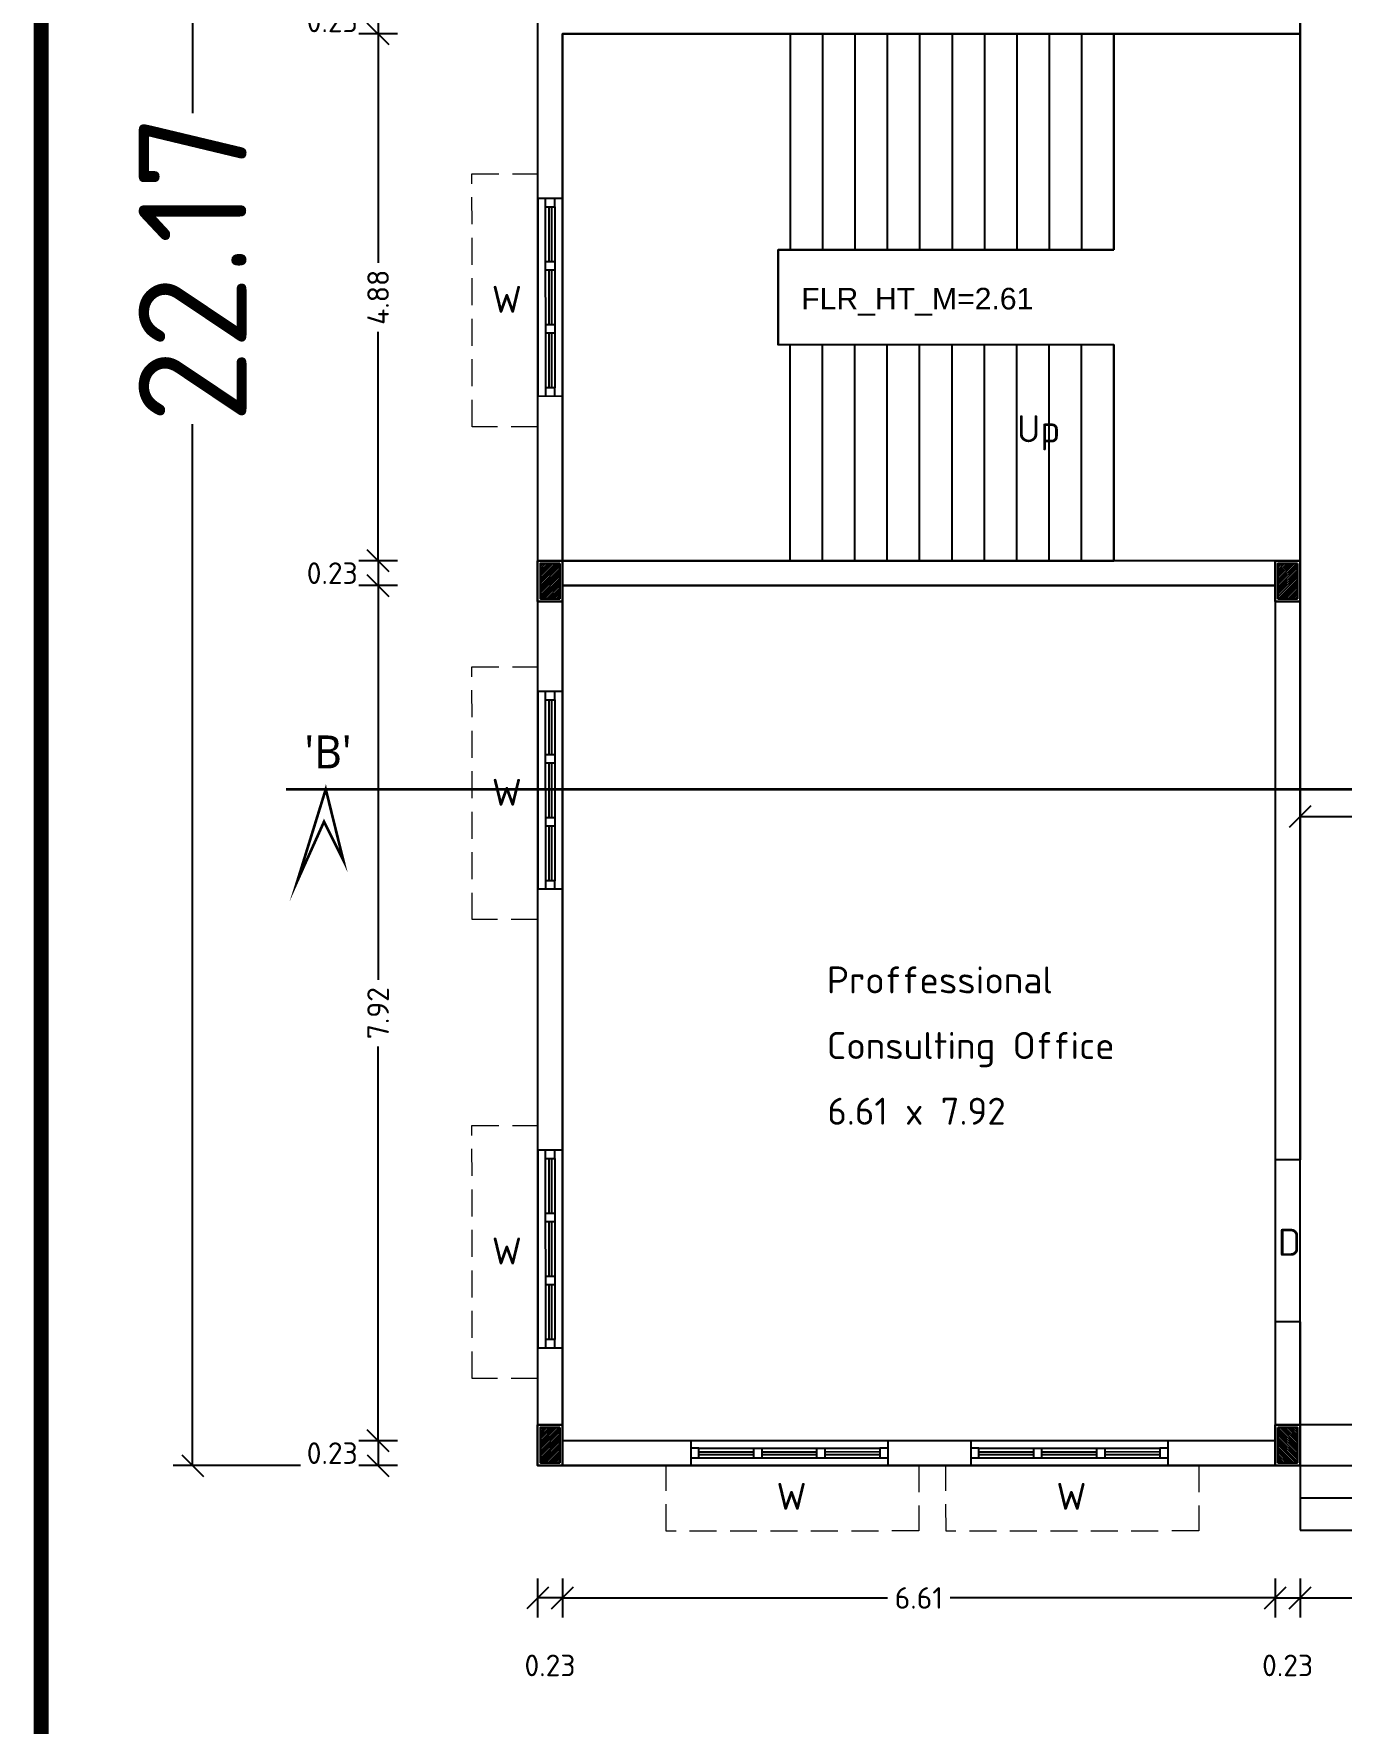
# Model space of a CAD drawing. Header units: metres. Extents: x 33037 to 86814, y -4407 to 25.
# Drawn here: x 86540.35 to 86552.46, y -4209.88 to -4194.23 of the extents above; entities that cross this region are included whole.
import ezdxf
from ezdxf.enums import TextEntityAlignment as Align

# ---------------------------------------------------------------- set-up
doc = ezdxf.new("R2010")
doc.units = ezdxf.units.M
doc.header["$MEASUREMENT"] = 0
doc.linetypes.add('CENTER', pattern=[2, 1.25, -0.25, 0.25, -0.25])
doc.linetypes.add('HIDDEN', pattern=[0.375, 0.25, -0.125])
doc.layers.add('BLK_2_COVERED_AREA', color=140, linetype='Continuous', plot=False)
for name, color, linetype in [('BLK_2_FLR_0_BLT_UP_AREA', 45, 'Continuous'), ('BLK_2_FLR_0_CARPET_AREA', 1, 'Continuous'), ('BLK_2_FLR_0_REGULAR_ROOM_1', 117, 'Continuous'), ('BLK_2_FLR_0_STAIR_1', 1, 'Continuous'), ('BLK_2_FLR_1_ROOF_AREA', 54, 'Continuous'), ('Hatch', 9, 'Continuous'), ('Wall', 2, 'Continuous')]:
    doc.layers.add(name, color=color, linetype=linetype)
doc.layers.add('cols', color=4, linetype='Continuous', lineweight=30)
doc.layers.add('hidden', color=251, linetype='HIDDEN', lineweight=15)
doc.styles.add('ISO Proportional', font='isocpeur.ttf')
doc.styles.add('latest', font='ebrima.ttf')
doc.styles.get("Standard").update_dxf_attribs({"font": 'arial.ttf'})
doc.dimstyles.new('SITE TO BOUND', dxfattribs={"dimtxt": 1, "dimasz": 0.2, "dimexe": 0.18, "dimexo": 0.0625, "dimgap": 0.09, "dimtad": 0, "dimtoh": 1, "dimzin": 0, "dimdsep": 46, "dimtxsty": 'ISO Proportional', "dimblk": 'OBLIQUE', "dimcen": 0.09, "dimclrd": 5, "dimclre": 2, "dimclrt": 7, "dimadec": 0, "dimazin": 0, "dimtfac": 1, "dimtofl": 0, "dimtmove": 2, "dimatfit": 3, "dimldrblk": 'OBLIQUE', "dimfxl": 0, "dimtolj": 1, "dimtzin": 0, "dimarcsym": 0})
doc.dimstyles.new('T-roman', dxfattribs={"dimtxt": 0.2, "dimasz": 0.2, "dimexe": 0.18, "dimexo": 0.0625, "dimgap": 0.09, "dimtad": 0, "dimtoh": 1, "dimzin": 0, "dimdsep": 46, "dimtxsty": 'ISO Proportional', "dimblk": 'OBLIQUE', "dimcen": 0.09, "dimclrd": 5, "dimclre": 2, "dimclrt": 7, "dimadec": 0, "dimazin": 0, "dimtfac": 1, "dimtofl": 0, "dimtmove": 2, "dimatfit": 3, "dimldrblk": 'OBLIQUE', "dimfxl": 0, "dimtolj": 1, "dimtzin": 0, "dimarcsym": 0})

# ---------------------------------------------------------------- blocks, each defined once
blk = doc.blocks.new('w')
for p, q in [((0, 0), (1.829, 0)), ((0.076, -0.07), (0, -0.07)), ((0.076, -0.159), (0.076, -0.07)), ((0.076, -0.07), (1.753, -0.07)), ((0.076, -0.102), (0.584, -0.102)), ((0.076, -0.127), (0.584, -0.127)), ((0.584, -0.159), (0.584, -0.07)), ((0.66, -0.159), (0.66, -0.07)), ((0.66, -0.102), (1.168, -0.102)), ((0.66, -0.127), (1.168, -0.127)), ((1.168, -0.159), (1.168, -0.07)), ((1.245, -0.159), (1.245, -0.07)), ((1.245, -0.102), (1.753, -0.102)), ((1.245, -0.127), (1.753, -0.127)), ((1.829, -0.07), (1.753, -0.07)), ((1.753, -0.07), (1.753, -0.159)), ((0, -0.159), (0.076, -0.159)), ((0, -0.229), (1.829, -0.229)), ((0.076, -0.159), (1.753, -0.159)), ((1.753, -0.159), (1.829, -0.159))]:
    blk.add_line(p, q)
at = {"layer": 'hidden'}
for p, q in [((-0.229, -0.838), (-0.229, -0.229)), ((2.113, -0.227), (2.113, -0.837)), ((2.113, -0.837), (-0.229, -0.838))]:
    blk.add_line(p, q, dxfattribs=at)
at = {"layer": 'Wall'}
for p, q in [((0, 0), (0, -0.229)), ((1.829, -0.229), (1.829, 0))]:
    blk.add_line(p, q, dxfattribs=at)
blk = doc.blocks.new('_Oblique')
at = {"color": 0, "linetype": 'ByBlock', "lineweight": -2}
blk.add_line((-0.5, -0.5), (0.5, 0.5), dxfattribs=at)
blk = doc.blocks.new('*D1400')
at = {"color": 2, "lineweight": -2}
for p, q in [((86552.081, -4201.484), (86552.081, -4201.304)), ((86554.521, -4201.484), (86554.521, -4201.304))]:
    blk.add_line(p, q, dxfattribs=at)
at = {"color": 5, "lineweight": -2}
for p, q in [((86552.081, -4201.484), (86552.971, -4201.484)), ((86554.521, -4201.484), (86553.631, -4201.484))]:
    blk.add_line(p, q, dxfattribs=at)
at = {"color": 5, "lineweight": -2, "xscale": 0.2, "yscale": 0.2, "zscale": 0.2, "rotation": 180}
blk.add_blockref('_Oblique', (86552.081, -4201.484), dxfattribs=at)
at = {"color": 5, "lineweight": -2, "xscale": 0.2, "yscale": 0.2, "zscale": 0.2}
blk.add_blockref('_Oblique', (86554.521, -4201.484), dxfattribs=at)
at = {"color": 7, "insert": (86553.301, -4201.484), "char_height": 0.2, "attachment_point": 5, "style": 'ISO Proportional'}
blk.add_mtext('\\A1;2.44', dxfattribs=at)
blk = doc.blocks.new('*D1403')
at = {"color": 2, "lineweight": -2}
for p, q in [((86545.016, -4208.54), (86545.016, -4208.9)), ((86545.246, -4208.54), (86545.246, -4208.9))]:
    blk.add_line(p, q, dxfattribs=at)
at = {"color": 5, "lineweight": -2}
blk.add_line((86545.246, -4208.72), (86545.016, -4208.72), dxfattribs=at)
at = {"color": 5, "lineweight": -2, "xscale": 0.2, "yscale": 0.2, "zscale": 0.2, "rotation": 180}
blk.add_blockref('_Oblique', (86545.016, -4208.72), dxfattribs=at)
at = {"color": 5, "lineweight": -2, "xscale": 0.2, "yscale": 0.2, "zscale": 0.2}
blk.add_blockref('_Oblique', (86545.246, -4208.72), dxfattribs=at)
at = {"color": 7, "insert": (86545.131, -4209.345), "char_height": 0.2, "attachment_point": 5, "style": 'ISO Proportional'}
blk.add_mtext('\\A1;0.23', dxfattribs=at)
blk = doc.blocks.new('*D1404')
at = {"color": 2, "lineweight": -2}
for p, q in [((86545.246, -4208.54), (86545.246, -4208.9)), ((86551.851, -4208.54), (86551.851, -4208.9))]:
    blk.add_line(p, q, dxfattribs=at)
at = {"color": 5, "lineweight": -2}
for p, q in [((86545.246, -4208.72), (86548.259, -4208.72)), ((86551.851, -4208.72), (86548.839, -4208.72))]:
    blk.add_line(p, q, dxfattribs=at)
at = {"color": 5, "lineweight": -2, "xscale": 0.2, "yscale": 0.2, "zscale": 0.2, "rotation": 180}
blk.add_blockref('_Oblique', (86545.246, -4208.72), dxfattribs=at)
at = {"color": 5, "lineweight": -2, "xscale": 0.2, "yscale": 0.2, "zscale": 0.2}
blk.add_blockref('_Oblique', (86551.851, -4208.72), dxfattribs=at)
at = {"color": 7, "insert": (86548.549, -4208.72), "char_height": 0.2, "attachment_point": 5, "style": 'ISO Proportional'}
blk.add_mtext('\\A1;6.61', dxfattribs=at)
blk = doc.blocks.new('*D1405')
at = {"color": 2, "lineweight": -2}
for p, q in [((86551.851, -4208.54), (86551.851, -4208.9)), ((86552.081, -4208.54), (86552.081, -4208.9))]:
    blk.add_line(p, q, dxfattribs=at)
at = {"color": 5, "lineweight": -2}
blk.add_line((86551.851, -4208.72), (86552.081, -4208.72), dxfattribs=at)
at = {"color": 5, "lineweight": -2, "xscale": 0.2, "yscale": 0.2, "zscale": 0.2, "rotation": 180}
blk.add_blockref('_Oblique', (86551.851, -4208.72), dxfattribs=at)
at = {"color": 5, "lineweight": -2, "xscale": 0.2, "yscale": 0.2, "zscale": 0.2}
blk.add_blockref('_Oblique', (86552.081, -4208.72), dxfattribs=at)
at = {"color": 7, "insert": (86551.966, -4209.345), "char_height": 0.2, "attachment_point": 5, "style": 'ISO Proportional'}
blk.add_mtext('\\A1;0.23', dxfattribs=at)
blk = doc.blocks.new('*D1406')
at = {"color": 2, "lineweight": -2}
for p, q in [((86552.081, -4208.54), (86552.081, -4208.9)), ((86554.521, -4208.54), (86554.521, -4208.9))]:
    blk.add_line(p, q, dxfattribs=at)
at = {"color": 5, "lineweight": -2}
for p, q in [((86552.081, -4208.72), (86552.971, -4208.72)), ((86554.521, -4208.72), (86553.631, -4208.72))]:
    blk.add_line(p, q, dxfattribs=at)
at = {"color": 5, "lineweight": -2, "xscale": 0.2, "yscale": 0.2, "zscale": 0.2, "rotation": 180}
blk.add_blockref('_Oblique', (86552.081, -4208.72), dxfattribs=at)
at = {"color": 5, "lineweight": -2, "xscale": 0.2, "yscale": 0.2, "zscale": 0.2}
blk.add_blockref('_Oblique', (86554.521, -4208.72), dxfattribs=at)
at = {"color": 7, "insert": (86553.301, -4208.72), "char_height": 0.2, "attachment_point": 5, "style": 'ISO Proportional'}
blk.add_mtext('\\A1;2.44', dxfattribs=at)
blk = doc.blocks.new('*D1424')
at = {"color": 2, "lineweight": -2}
for p, q in [((86543.718, -4194.004), (86543.358, -4194.004)), ((86543.718, -4194.234), (86543.358, -4194.234))]:
    blk.add_line(p, q, dxfattribs=at)
at = {"color": 5, "lineweight": -2}
blk.add_line((86543.538, -4194.004), (86543.538, -4194.234), dxfattribs=at)
at = {"color": 5, "lineweight": -2, "xscale": 0.2, "yscale": 0.2, "zscale": 0.2}
for p, rotation in [((86543.538, -4194.004), 90), ((86543.538, -4194.234), 270)]:
    blk.add_blockref('_Oblique', p, dxfattribs=dict(at, rotation=rotation))
at = {"color": 7, "insert": (86543.113, -4194.119), "char_height": 0.2, "attachment_point": 5, "style": 'ISO Proportional'}
blk.add_mtext('\\A1;0.23', dxfattribs=at)
blk = doc.blocks.new('*D1425')
at = {"color": 2, "lineweight": -2}
for p, q in [((86543.718, -4194.234), (86543.358, -4194.234)), ((86543.718, -4199.114), (86543.358, -4199.114))]:
    blk.add_line(p, q, dxfattribs=at)
at = {"color": 5, "lineweight": -2}
for p, q in [((86543.538, -4194.234), (86543.538, -4196.354)), ((86543.538, -4199.114), (86543.538, -4196.994))]:
    blk.add_line(p, q, dxfattribs=at)
at = {"color": 5, "lineweight": -2, "xscale": 0.2, "yscale": 0.2, "zscale": 0.2}
for p, rotation in [((86543.538, -4194.234), 90), ((86543.538, -4199.114), 270)]:
    blk.add_blockref('_Oblique', p, dxfattribs=dict(at, rotation=rotation))
at = {"color": 7, "insert": (86543.538, -4196.674), "char_height": 0.2, "attachment_point": 5, "rotation": 90, "style": 'ISO Proportional'}
blk.add_mtext('\\A1;4.88', dxfattribs=at)
blk = doc.blocks.new('*D1426')
at = {"color": 2, "lineweight": -2}
for p, q in [((86543.718, -4199.114), (86543.358, -4199.114)), ((86543.718, -4199.344), (86543.358, -4199.344))]:
    blk.add_line(p, q, dxfattribs=at)
at = {"color": 5, "lineweight": -2}
blk.add_line((86543.538, -4199.114), (86543.538, -4199.344), dxfattribs=at)
at = {"color": 5, "lineweight": -2, "xscale": 0.2, "yscale": 0.2, "zscale": 0.2}
for p, rotation in [((86543.538, -4199.114), 90), ((86543.538, -4199.344), 270)]:
    blk.add_blockref('_Oblique', p, dxfattribs=dict(at, rotation=rotation))
at = {"color": 7, "insert": (86543.113, -4199.229), "char_height": 0.2, "attachment_point": 5, "style": 'ISO Proportional'}
blk.add_mtext('\\A1;0.23', dxfattribs=at)
blk = doc.blocks.new('*D1427')
at = {"color": 2, "lineweight": -2}
for p, q in [((86543.718, -4199.344), (86543.358, -4199.344)), ((86543.718, -4207.264), (86543.358, -4207.264))]:
    blk.add_line(p, q, dxfattribs=at)
at = {"color": 5, "lineweight": -2}
for p, q in [((86543.538, -4199.344), (86543.538, -4202.994)), ((86543.538, -4207.264), (86543.538, -4203.614))]:
    blk.add_line(p, q, dxfattribs=at)
at = {"color": 5, "lineweight": -2, "xscale": 0.2, "yscale": 0.2, "zscale": 0.2}
for p, rotation in [((86543.538, -4199.344), 90), ((86543.538, -4207.264), 270)]:
    blk.add_blockref('_Oblique', p, dxfattribs=dict(at, rotation=rotation))
at = {"color": 7, "insert": (86543.538, -4203.304), "char_height": 0.2, "attachment_point": 5, "rotation": 90, "style": 'ISO Proportional'}
blk.add_mtext('\\A1;7.92', dxfattribs=at)
blk = doc.blocks.new('*D1428')
at = {"color": 2, "lineweight": -2}
for p, q in [((86543.718, -4207.264), (86543.358, -4207.264)), ((86543.718, -4207.494), (86543.358, -4207.494))]:
    blk.add_line(p, q, dxfattribs=at)
at = {"color": 5, "lineweight": -2}
blk.add_line((86543.538, -4207.264), (86543.538, -4207.494), dxfattribs=at)
at = {"color": 5, "lineweight": -2, "xscale": 0.2, "yscale": 0.2, "zscale": 0.2}
for p, rotation in [((86543.538, -4207.264), 90), ((86543.538, -4207.494), 270)]:
    blk.add_blockref('_Oblique', p, dxfattribs=dict(at, rotation=rotation))
at = {"color": 7, "insert": (86543.113, -4207.379), "char_height": 0.2, "attachment_point": 5, "style": 'ISO Proportional'}
blk.add_mtext('\\A1;0.23', dxfattribs=at)
blk = doc.blocks.new('*D1429')
at = {"color": 2, "lineweight": -2}
for p, q in [((86542.819, -4185.324), (86541.639, -4185.324)), ((86542.819, -4207.494), (86541.639, -4207.494))]:
    blk.add_line(p, q, dxfattribs=at)
at = {"color": 5, "lineweight": -2}
for p, q in [((86541.819, -4185.324), (86541.819, -4194.969)), ((86541.819, -4207.494), (86541.819, -4197.849))]:
    blk.add_line(p, q, dxfattribs=at)
at = {"color": 5, "lineweight": -2, "xscale": 0.2, "yscale": 0.2, "zscale": 0.2}
for p, rotation in [((86541.819, -4185.324), 90), ((86541.819, -4207.494), 270)]:
    blk.add_blockref('_Oblique', p, dxfattribs=dict(at, rotation=rotation))
at = {"color": 7, "insert": (86541.819, -4196.409), "char_height": 1, "attachment_point": 5, "rotation": 90, "style": 'ISO Proportional'}
blk.add_mtext('\\A1;22.17', dxfattribs=at)
blk = doc.blocks.new('COL')
at = {"layer": 'Hatch', "ltscale": 0.1}
h = blk.add_hatch(dxfattribs=at)
h.set_pattern_fill('ANSI31', color=251, scale=0.127)
h.set_pattern_definition([(45, (0, -0.2286), (-0.0112253, 0.0112253), [])])
h.paths.add_polyline_path([(0.025, -0.025), (0.025, -0.205), (0.352, -0.205), (0.352, -0.025)])
at = {"layer": 'cols', "linetype": 'Continuous'}
for points in [[(0, -0.23), (0.377, -0.23), (0.377, 0), (0, 0)], [(0.025, -0.205), (0.352, -0.205), (0.352, -0.025), (0.025, -0.025)]]:
    blk.add_lwpolyline(points, close=True, dxfattribs=at)

msp = doc.modelspace()

# ---------------------------------------------------------------- linework, layer by layer
for p, q in [((86545.01643, -4185.32356), (86545.01643, -4207.49356)), ((86552.08143, -4193.60738), (86552.08143, -4194.23356)), ((86552.08143, -4194.23356), (86545.24643, -4194.23356)), ((86545.24643, -4194.23356), (86545.24643, -4199.11356)), ((86547.35643, -4194.23356), (86547.35643, -4196.23356)), ((86547.65643, -4194.23356), (86547.65643, -4196.23356)), ((86547.95643, -4194.23356), (86547.95643, -4196.23356)), ((86548.25643, -4194.23356), (86548.25643, -4196.23356)), ((86548.55643, -4194.23356), (86548.55643, -4196.23356)), ((86548.85643, -4194.23356), (86548.85643, -4196.23356)), ((86549.15643, -4194.23356), (86549.15643, -4196.23356)), ((86549.45643, -4194.23356), (86549.45643, -4196.23356)), ((86549.75643, -4194.23356), (86549.75643, -4196.23356)), ((86550.05643, -4194.23356), (86550.05643, -4196.23356)), ((86550.35643, -4194.23356), (86550.35643, -4196.23356)), ((86550.35643, -4196.23356), (86547.24643, -4196.23356)), ((86547.24643, -4196.23356), (86547.24643, -4197.11356)), ((86550.35643, -4197.11356), (86547.24643, -4197.11356)), ((86547.35643, -4199.11356), (86547.35643, -4197.11356)), ((86547.65643, -4199.11356), (86547.65643, -4197.11356)), ((86547.95643, -4199.11356), (86547.95643, -4197.11356)), ((86548.25643, -4199.11356), (86548.25643, -4197.11356)), ((86548.55643, -4199.11356), (86548.55643, -4197.11356)), ((86548.85643, -4199.11356), (86548.85643, -4197.11356)), ((86549.15643, -4199.11356), (86549.15643, -4197.11356)), ((86549.45643, -4199.11356), (86549.45643, -4197.11356)), ((86549.75643, -4199.11356), (86549.75643, -4197.11356)), ((86550.05643, -4199.11356), (86550.05643, -4197.11356)), ((86550.35643, -4197.11356), (86550.35643, -4199.11356)), ((86552.08143, -4199.11356), (86545.24643, -4199.11356)), ((86552.08143, -4199.11356), (86552.08143, -4204.66269)), ((86551.85143, -4199.34356), (86545.24643, -4199.34356)), ((86545.24643, -4199.34356), (86545.24643, -4207.26356)), ((86551.85143, -4199.34356), (86551.85143, -4204.66269)), ((86552.08143, -4204.66269), (86551.85143, -4204.66269)), ((86551.85143, -4206.16269), (86551.85143, -4207.26356)), ((86552.08143, -4206.16269), (86551.85143, -4206.16269)), ((86552.08143, -4206.16269), (86552.08143, -4207.26356)), ((86551.85143, -4207.26356), (86545.24643, -4207.26356)), ((86552.08143, -4207.26356), (86552.08143, -4208.09356)), ((86552.08143, -4207.49356), (86545.01643, -4207.49356)), ((86552.08143, -4207.49356), (86554.52143, -4207.49356)), ((86552.08143, -4207.79356), (86554.52143, -4207.79356)), ((86552.08143, -4208.09356), (86554.52143, -4208.09356))]:
    msp.add_line(p, q)
at = {"const_width": 0.13933}
msp.add_lwpolyline([(86540.41684, -4172.04526), (86586.85538, -4172.04526), (86586.85538, -4212.50459), (86540.41684, -4212.50459)], close=True, dxfattribs=at)
msp.add_lwpolyline([(86549.80167, -4198.11356, 0, 0, 0), (86546.38359, -4198.11356, 0, 0, 0), (86546.38359, -4195.22344, 0, 0, 0), (86549.39544, -4195.22344, 0.03, 0, 0), (86549.5198, -4195.22344, 0.1, 0.1, 0)], format="xyseb")
at = {"linetype": 'CENTER', "const_width": 0.025}
for points in [[(86542.68511, -4201.22992), (86582.8893, -4201.22992)], [(86543.21627, -4201.89065), (86543.0531, -4201.22992), (86542.7897, -4202.08004), (86543.03699, -4201.53029), (86543.21627, -4201.89065)]]:
    msp.add_lwpolyline(points, dxfattribs=at)
at = {"layer": 'BLK_2_COVERED_AREA'}
msp.add_lwpolyline([(86561.01643, -4207.49356), (86561.01643, -4185.32356), (86545.01643, -4185.32356), (86545.01643, -4207.49356)], close=True, dxfattribs=at)
at = {"layer": 'BLK_2_FLR_0_BLT_UP_AREA', "color": 18}
msp.add_lwpolyline([(86561.01643, -4207.49356), (86561.01643, -4185.32356), (86545.01643, -4185.32356), (86545.01643, -4207.49356)], close=True, dxfattribs=at)
at = {"layer": 'BLK_2_FLR_0_CARPET_AREA'}
for points in [[(86554.52143, -4207.11636), (86552.08143, -4207.11636), (86552.08143, -4185.55356), (86554.52143, -4185.55356)], [(86552.08143, -4199.11356), (86545.24643, -4199.11356), (86545.24643, -4194.23351), (86552.08143, -4194.23351)], [(86545.24643, -4199.34356), (86551.85143, -4199.34356), (86551.85143, -4207.26356), (86545.24643, -4207.26356)]]:
    msp.add_lwpolyline(points, close=True, dxfattribs=at)
at = {"layer": 'BLK_2_FLR_0_REGULAR_ROOM_1', "color": 2}
msp.add_lwpolyline([(86545.24643, -4199.34356), (86551.85143, -4199.34356), (86551.85143, -4207.26356), (86545.24643, -4207.26356)], close=True, dxfattribs=at)
at = {"layer": 'BLK_2_FLR_0_STAIR_1'}
msp.add_lwpolyline([(86550.35643, -4196.23351), (86550.35643, -4194.23351), (86545.24643, -4194.23346), (86545.24643, -4199.11351), (86550.35643, -4199.11351), (86550.35643, -4197.11351), (86547.24643, -4197.11351), (86547.24643, -4196.23351)], close=True, dxfattribs=at)
at = {"layer": 'BLK_2_FLR_1_ROOF_AREA'}
msp.add_lwpolyline([(86561.01643, -4207.49356), (86561.01643, -4185.32356), (86545.01643, -4185.32356), (86545.01643, -4207.49356)], close=True, dxfattribs=at)

# ---------------------------------------------------------------- block references
for name, p, rotation in [('w', (86545.24588, -4195.75916), 270.0342510618534), ('w', (86545.24588, -4200.32466), 270.0342510618534), ('w', (86545.24588, -4204.57333), 270.0342510618534), ('COL', (86552.08143, -4207.11636), 270), ('w', (86546.43549, -4207.2641), 0.0342510627596158), ('w', (86549.02915, -4207.2641), 0.0342510627596158)]:
    msp.add_blockref(name, p, dxfattribs=dict(rotation=rotation))
at = {"xscale": -1, "rotation": 90}
for p in [(86545.01643, -4199.11356), (86551.85143, -4199.11356), (86545.01643, -4207.11636)]:
    msp.add_blockref('COL', p, dxfattribs=at)

# ---------------------------------------------------------------- texts
at = {"style": 'ISO Proportional'}
for p in [(86544.731, -4196.69271), (86544.731, -4201.25821), (86544.731, -4205.50688), (86547.36904, -4207.77899), (86549.9627, -4207.77899)]:
    msp.add_text('W', height=0.25, dxfattribs=at).set_placement(p, align=Align.MIDDLE)
for s, p in [('Up', (86549.45869, -4198.01693)), ('Proffessional ', (86547.69648, -4203.12163)), ('Consulting Office', (86547.69648, -4203.7289)), ('6.61 x 7.92', (86547.70091, -4204.33733)), ('D', (86551.87524, -4205.55113))]:
    msp.add_text(s, height=0.25, dxfattribs=at).set_placement(p)
at = {"linetype": 'ByBlock', "style": 'latest'}
msp.add_text("'B'", height=0.3048, dxfattribs=at).set_placement((86543.07348, -4200.88435), align=Align.MIDDLE_CENTER)
at = {"layer": 'BLK_2_FLR_0_STAIR_1', "insert": (86548.53467, -4196.58649), "char_height": 0.2, "width": 2.4, "attachment_point": 2}
msp.add_mtext('FLR_HT_M=2.61', dxfattribs=at)

# ---------------------------------------------------------------- dimensions: what is measured, and where the dimension line sits
dim = msp.add_aligned_dim(p1=(86545.01643, -4207.49356), p2=(86545.01643, -4185.32356), distance=3.1979, dimstyle='SITE TO BOUND')
dim.commit()
dim.dimension.update_dxf_attribs({"geometry": '*D1429', "text_midpoint": (86541.81853, -4196.40856)})
for base, p1, p2, picture, middle in [((86543.53797, -4194.23356), (86545.24643, -4194.00356), (86545.24643, -4194.23356), '*D1424', (86543.11297, -4194.11856)), ((86543.53797, -4199.11356), (86545.24643, -4194.23356), (86545.24643, -4199.11356), '*D1425', (86543.53797, -4196.67356)), ((86543.53797, -4199.34356), (86545.24643, -4199.11356), (86545.24643, -4199.34356), '*D1426', (86543.11297, -4199.22856)), ((86543.53797, -4207.26356), (86545.24643, -4199.34356), (86545.24643, -4207.26356), '*D1427', (86543.53797, -4203.30356)), ((86543.53797, -4207.49356), (86545.24643, -4207.26356), (86545.01643, -4207.49356), '*D1428', (86543.11297, -4207.37856))]:
    dim = msp.add_linear_dim(base=base, p1=p1, p2=p2, angle=270, dimstyle='T-roman', override={"dimfxl": 0.18})
    dim.commit()
    dim.dimension.update_dxf_attribs({"geometry": picture, "text_midpoint": middle})
for p1, p2, distance, picture, middle in [((86552.08143, -4201.526), (86554.52143, -4201.526), 0.04195, '*D1400', (86553.30143, -4201.48405)), ((86545.24643, -4207.26356), (86545.01643, -4207.26356), 1.45603, '*D1403', (86545.13143, -4209.34459))]:
    dim = msp.add_aligned_dim(p1=p1, p2=p2, distance=distance, dimstyle='T-roman', override={"dimfxl": 0.18})
    dim.commit()
    dim.dimension.update_dxf_attribs({"geometry": picture, "text_midpoint": middle})
for base, p1, p2, picture, middle in [((86551.851431585, -4208.7195875577), (86545.246431585, -4207.2635553336), (86551.851431585, -4207.2635553336), '*D1404', (86548.548931585, -4208.7195875577)), ((86552.08143, -4208.71959), (86551.85143, -4207.26356), (86552.08143, -4207.49356), '*D1405', (86551.96643, -4209.34459)), ((86554.52143, -4208.71959), (86552.08143, -4207.49356), (86554.52143, -4207.49356), '*D1406', (86553.30143, -4208.71959))]:
    dim = msp.add_linear_dim(base=base, p1=p1, p2=p2, dimstyle='T-roman', override={"dimfxl": 0.18})
    dim.commit()
    dim.dimension.update_dxf_attribs({"geometry": picture, "text_midpoint": middle})

doc.saveas('drawing.dxf')
